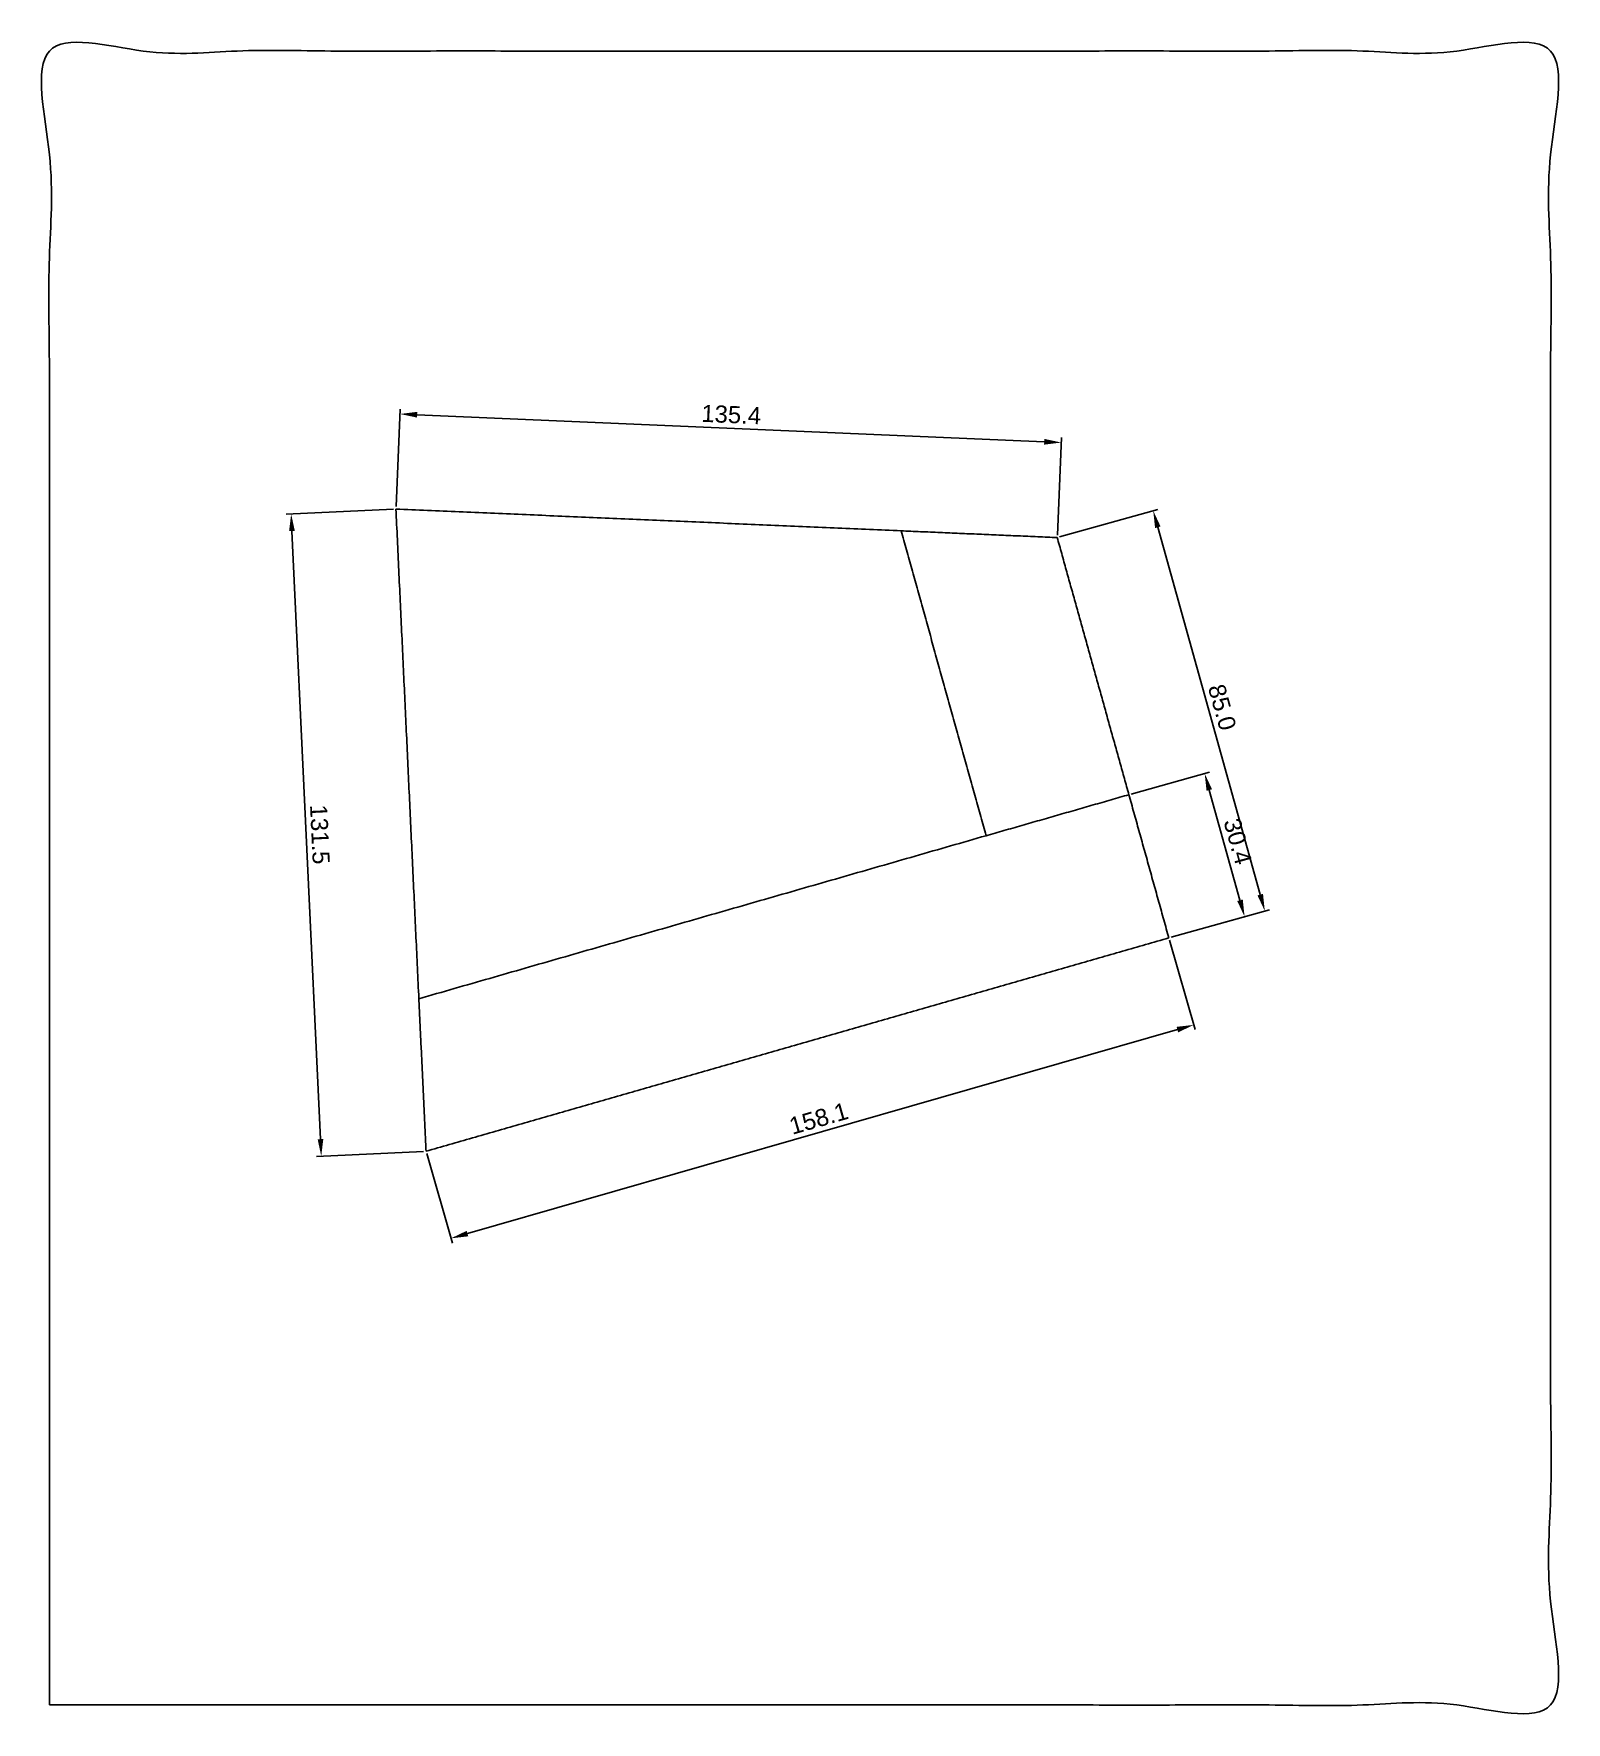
# Model space of a CAD drawing. Header units: metres. Extents: x -3 to 310, y 194 to 540.
import ezdxf

# ---------------------------------------------------------------- set-up
doc = ezdxf.new("R2010")
doc.units = ezdxf.units.M
doc.header["$MEASUREMENT"] = 0
doc.layers.add('Make2D$Annotation', color=7, linetype='Continuous', true_color=0x000000)
doc.layers.add('Make2D$visible$lines', color=7, linetype='Continuous', true_color=0x000000)
doc.styles.add('Arial', font='')
doc.styles.get('Arial').set_extended_font_data('Arial')
doc.dimstyles.new('Millimeter Large', dxfattribs={"dimtxt": 3.5, "dimasz": 3.5, "dimexe": 1, "dimexo": 0.5, "dimgap": 1, "dimtad": 1, "dimtoh": 1, "dimdec": 1, "dimzin": 1, "dimdsep": 46, "dimtxsty": 'Arial', "dimcen": 3.5, "dimadec": 0, "dimazin": 0, "dimtfac": 1, "dimtdec": 4, "dimtix": 1, "dimtmove": 1, "dimatfit": 3, "dimfxl": 0, "dimtolj": 1, "dimtzin": 1, "dimarcsym": 0})

# ---------------------------------------------------------------- blocks, each defined once
blk = doc.blocks.new('*D1')
at = {"layer": 'Defpoints', "color": 0}
for p in [(70.91, 442.51), (77.07, 311.14), (55.63, 310.13)]:
    blk.add_point(p, dxfattribs=at)
at = {"layer": 'Make2D$Annotation', "color": 0, "lineweight": -2}
for p, q in [((70.41, 442.49), (48.47, 441.46)), ((49.63, 438.01), (55.47, 313.63)), ((76.57, 311.12), (54.63, 310.09))]:
    blk.add_line(p, q, dxfattribs=at)
at = {"layer": 'Make2D$Annotation', "color": 0}
for points in [[(50.22, 438.04), (49.05, 437.99), (49.47, 441.51)], [(54.89, 313.6), (56.05, 313.66), (55.63, 310.13)]]:
    blk.add_solid(points, dxfattribs=at)
at = {"layer": 'Make2D$Annotation', "color": 0, "insert": (55.34, 375.95), "char_height": 3.5, "attachment_point": 5, "rotation": 272.6857, "style": 'Arial'}
blk.add_mtext('\\A1;131.5', dxfattribs=at)
blk = doc.blocks.new('*D2')
at = {"layer": 'Defpoints', "color": 0}
for p in [(71.74, 461.95), (70.91, 442.51), (206.22, 436.67)]:
    blk.add_point(p, dxfattribs=at)
at = {"layer": 'Make2D$Annotation', "color": 0, "lineweight": -2}
for p, q in [((70.93, 443.01), (71.79, 462.95)), ((203.57, 456.26), (75.24, 461.8)), ((206.25, 437.17), (207.11, 457.11))]:
    blk.add_line(p, q, dxfattribs=at)
at = {"layer": 'Make2D$Annotation', "color": 0}
for points in [[(75.27, 462.39), (75.22, 461.22), (71.74, 461.95)], [(203.54, 455.68), (203.59, 456.85), (207.06, 456.11)]]:
    blk.add_solid(points, dxfattribs=at)
at = {"layer": 'Make2D$Annotation', "color": 0, "insert": (139.52, 461.82), "char_height": 3.5, "attachment_point": 5, "rotation": 357.528, "style": 'Arial'}
blk.add_mtext('\\A1;135.4', dxfattribs=at)
blk = doc.blocks.new('*D3')
at = {"layer": 'Defpoints', "color": 0}
for p in [(225.87, 442.15), (206.22, 436.67), (229.06, 354.8)]:
    blk.add_point(p, dxfattribs=at)
at = {"layer": 'Make2D$Annotation', "color": 0, "lineweight": -2}
for p, q in [((206.71, 436.81), (226.83, 442.42)), ((247.76, 363.65), (226.81, 438.78)), ((229.54, 354.93), (249.67, 360.54))]:
    blk.add_line(p, q, dxfattribs=at)
at = {"layer": 'Make2D$Annotation', "color": 0}
for points in [[(227.37, 438.94), (226.25, 438.62), (225.87, 442.15)], [(247.2, 363.49), (248.33, 363.8), (248.7, 360.28)]]:
    blk.add_solid(points, dxfattribs=at)
at = {"layer": 'Make2D$Annotation', "color": 0, "insert": (239.97, 401.96), "char_height": 3.5, "attachment_point": 5, "rotation": 285.5839, "style": 'Arial'}
blk.add_mtext('\\A1;85.0', dxfattribs=at)
blk = doc.blocks.new('*D4')
at = {"layer": 'Defpoints', "color": 0}
for p in [(229.06, 354.8), (234.17, 337), (77.07, 311.14)]:
    blk.add_point(p, dxfattribs=at)
at = {"layer": 'Make2D$Annotation', "color": 0, "lineweight": -2}
for p, q in [((229.2, 354.32), (234.45, 336.04)), ((85.54, 294.31), (230.81, 336.03)), ((77.21, 310.66), (82.46, 292.38))]:
    blk.add_line(p, q, dxfattribs=at)
at = {"layer": 'Make2D$Annotation', "color": 0}
for points in [[(230.97, 335.47), (230.65, 336.59), (234.17, 337)], [(85.38, 294.87), (85.7, 293.75), (82.18, 293.34)]]:
    blk.add_solid(points, dxfattribs=at)
at = {"layer": 'Make2D$Annotation', "color": 0, "insert": (157.41, 317.85), "char_height": 3.5, "attachment_point": 5, "rotation": 16.0256, "style": 'Arial'}
blk.add_mtext('\\A1;158.1', dxfattribs=at)
blk = doc.blocks.new('*D5')
at = {"layer": 'Defpoints', "color": 0}
for p in [(220.89, 384.08), (244.56, 359.12), (229.06, 354.8)]:
    blk.add_point(p, dxfattribs=at)
at = {"layer": 'Make2D$Annotation', "color": 0, "lineweight": -2}
for p, q in [((221.37, 384.21), (237.36, 388.67)), ((237.34, 385.03), (243.62, 362.49)), ((229.54, 354.93), (245.53, 359.39))]:
    blk.add_line(p, q, dxfattribs=at)
at = {"layer": 'Make2D$Annotation', "color": 0}
for points in [[(237.9, 385.19), (236.78, 384.88), (236.4, 388.4)], [(243.06, 362.34), (244.19, 362.65), (244.56, 359.12)]]:
    blk.add_solid(points, dxfattribs=at)
at = {"layer": 'Make2D$Annotation', "color": 0, "insert": (243.16, 374.51), "char_height": 3.5, "attachment_point": 5, "rotation": 285.5839, "style": 'Arial'}
blk.add_mtext('\\A1;30.4', dxfattribs=at)

msp = doc.modelspace()

# ---------------------------------------------------------------- linework, layer by layer
at = {"layer": 'Make2D$visible$lines'}
msp.add_open_spline([(0, 197.89), (153.59, 197.89), (307.18, 197.89), (307.18, 367.04), (307.18, 536.19), (153.59, 536.19), (0, 536.19), (0, 367.04), (0, 197.89)], degree=2, knots=[0, 0, 0, 307.180836, 307.180836, 645.488509, 645.488509, 952.669345, 952.669345, 1290.977018, 1290.977018, 1290.977018], dxfattribs=at)
for points in [[(70.91, 442.51), (73.25, 392.43), (75.6, 342.35)], [(174.28, 438.05), (122.59, 440.28), (70.91, 442.51)], [(206.22, 436.67), (190.25, 437.36), (174.28, 438.05)], [(174.28, 438.05), (182.98, 406.87), (191.67, 375.69)], [(220.89, 384.08), (213.56, 410.38), (206.22, 436.67)], [(191.67, 375.69), (206.28, 379.88), (220.89, 384.08)], [(229.06, 354.8), (224.98, 369.44), (220.89, 384.08)], [(75.6, 342.35), (133.64, 359.02), (191.67, 375.69)], [(77.07, 311.14), (153.06, 332.97), (229.06, 354.8)], [(75.6, 342.35), (76.34, 326.74), (77.07, 311.14)]]:
    msp.add_open_spline(points, degree=2, dxfattribs=at)

# ---------------------------------------------------------------- dimensions: what is measured, and where the dimension line sits
at = {"layer": 'Make2D$Annotation'}
for p1, p2, distance, picture, middle in [((206.22, 436.67), (70.91, 442.51), -19.46, '*D2', (139.52, 461.82)), ((70.91, 442.51), (77.07, 311.14), -21.46, '*D1', (55.34, 375.95)), ((229.06, 354.8), (206.22, 436.67), -20.39, '*D3', (239.97, 401.96)), ((220.89, 384.08), (229.06, 354.8), 16.1, '*D5', (243.16, 374.51)), ((77.07, 311.14), (229.06, 354.8), -18.52, '*D4', (157.41, 317.85))]:
    dim = msp.add_aligned_dim(p1=p1, p2=p2, distance=distance, dimstyle='Millimeter Large', dxfattribs=at)
    dim.commit()
    dim.dimension.update_dxf_attribs({"geometry": picture, "text_midpoint": middle})

doc.saveas('drawing.dxf')
